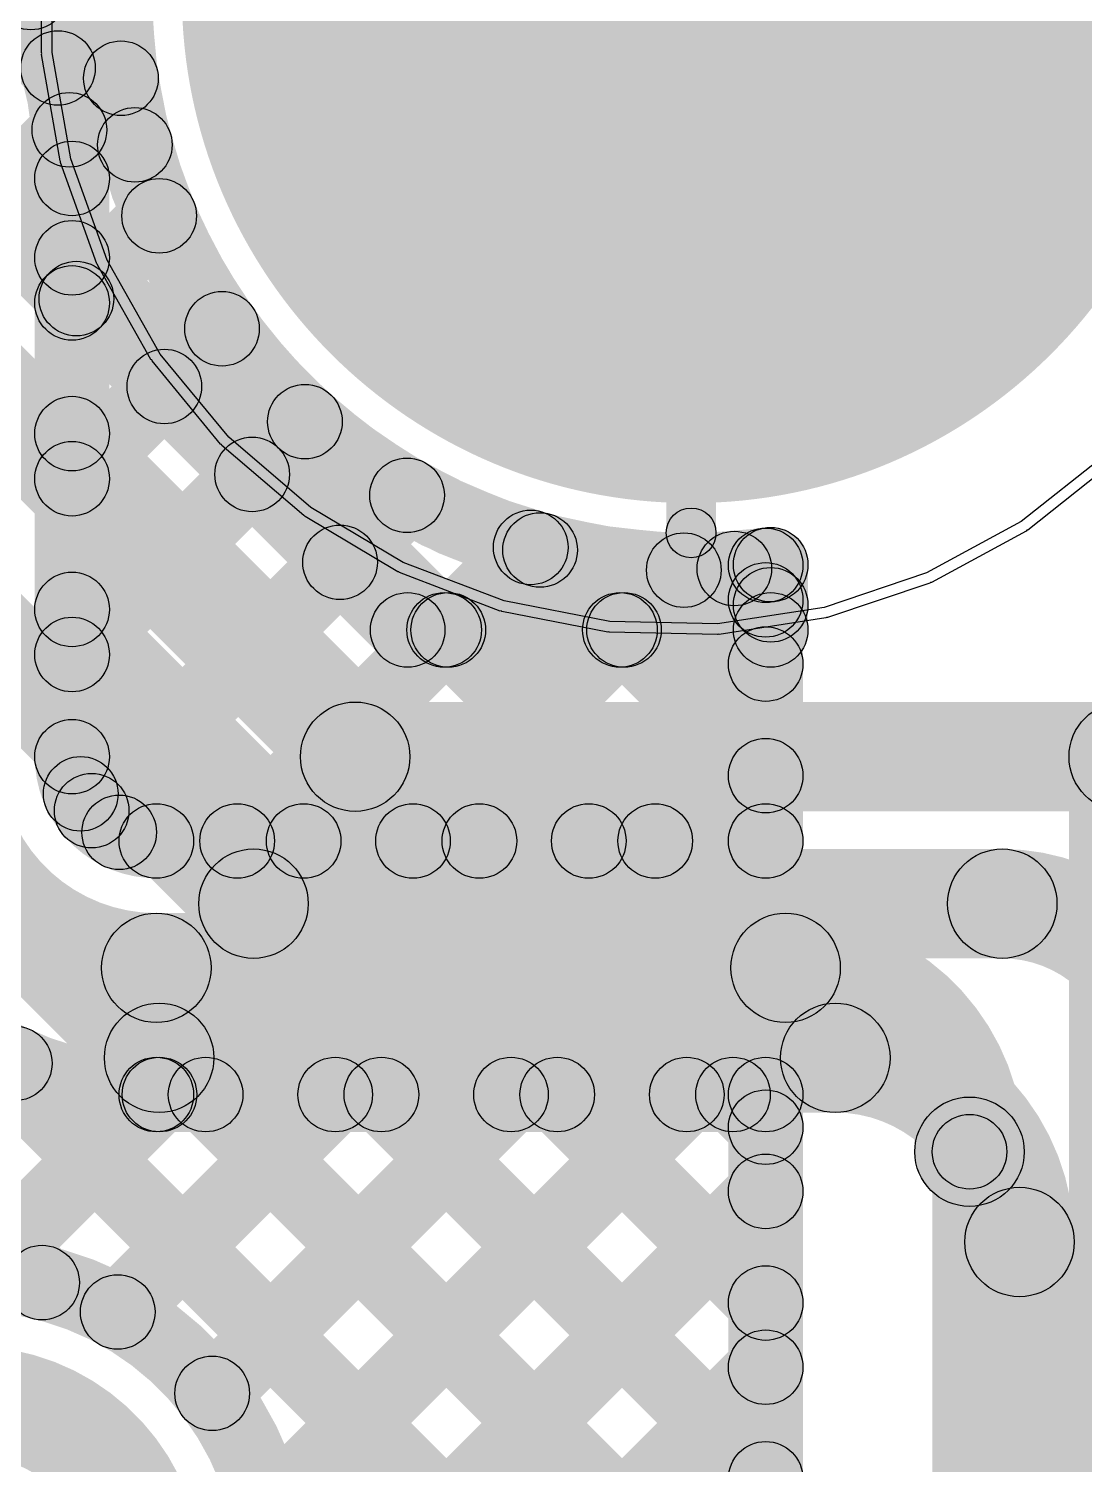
# Model space of a CAD drawing. Header units: millimetres. Extents: x 0 to 210, y 0 to 213.
# Drawn here: x 2.3888 to 2.6011, y 2.8863 to 3.175 of the extents above; entities that cross this region are included whole.
import ezdxf

# ---------------------------------------------------------------- set-up
doc = ezdxf.new("R2010")
doc.units = ezdxf.units.MM
doc.header["$MEASUREMENT"] = 0
for name, color, linetype in [('BottomLayer', 5, 'Continuous'), ('BottomSolder', 6, 'Continuous'), ('PadHoleLayer', 156, 'Continuous'), ('TopLayer', 1, 'Continuous'), ('TopSolder', 216, 'Continuous'), ('ViaHoleLayer', 16, 'Continuous')]:
    doc.layers.add(name, color=color, linetype=linetype)

msp = doc.modelspace()

# ---------------------------------------------------------------- hatches: boundary and pattern name
at = {"layer": 'BottomLayer'}
h = msp.add_hatch(color=5, dxfattribs=at)
edge = h.paths.add_edge_path()
edge.add_arc((2.522, 3.182), 0.09843, 0, 360)
for points in [[(2.32009, 3.1957), (2.33069, 3.2063), (2.47763, 3.05936), (2.46703, 3.04876)], [(2.35544, 3.1957), (2.36605, 3.2063), (2.41543, 3.15692), (2.40482, 3.14632)], [(2.36832, 3.15075), (2.35771, 3.16135), (2.40228, 3.20592), (2.41288, 3.19531)], [(2.527, 3.07358), (2.517, 3.07358), (2.517, 3.182), (2.527, 3.182)], [(2.34631, 3.16214), (2.35692, 3.17275), (2.4703, 3.05936), (2.4597, 3.04876)], [(2.38599, 3.13307), (2.37539, 3.14367), (2.40202, 3.17031), (2.41263, 3.1597)], [(2.32122, 3.14622), (2.33678, 3.16178), (2.46222, 3.03634), (2.44666, 3.02078)], [(2.40367, 3.11539), (2.39307, 3.126), (2.40972, 3.14265), (2.42032, 3.13204)], [(2.42135, 3.09771), (2.41074, 3.10832), (2.42236, 3.11993), (2.43296, 3.10933)], [(2.32122, 3.09622), (2.33678, 3.11178), (2.44178, 3.00678), (2.42622, 2.99122)], [(2.43903, 3.08003), (2.42842, 3.09064), (2.43903, 3.10125), (2.44963, 3.09064)], [(2.45671, 3.06236), (2.4461, 3.07296), (2.45957, 3.08643), (2.47017, 3.07583)], [(2.47846, 3.04876), (2.46786, 3.05936), (2.48445, 3.07595), (2.49505, 3.06535)], [(2.48632, 3.06482), (2.49692, 3.07543), (2.51299, 3.05936), (2.50238, 3.04876)], [(2.51382, 3.04876), (2.50321, 3.05936), (2.51523, 3.07139), (2.52584, 3.06078)], [(2.5254, 3.0611), (2.536, 3.07171), (2.5433, 3.0644), (2.5327, 3.0538)], [(2.5455, 3.05406), (2.5305, 3.05406), (2.5305, 3.06718), (2.5455, 3.06718)], [(2.32122, 3.04622), (2.33678, 3.06178), (2.42278, 2.97578), (2.40722, 2.96022)], [(2.465, 3.04656), (2.465, 3.06156), (2.538, 3.06156), (2.538, 3.04656)], [(2.45444, 3.01756), (2.45444, 3.03956), (2.609, 3.03956), (2.609, 3.01756)], [(2.434, 2.988), (2.434, 3.01), (2.58458, 3.01), (2.58458, 2.988)], [(2.415, 2.957), (2.415, 2.979), (2.551, 2.979), (2.551, 2.957)], [(2.57704, 2.93096), (2.59904, 2.93096), (2.59904, 0.304), (2.57704, 0.304)]]:
    msp.add_hatch(color=5, dxfattribs=at).paths.add_polyline_path(points)
h = msp.add_hatch(color=5, dxfattribs=at)
edge = h.paths.add_edge_path()
edge.add_arc((2.442, 3.18451), 0.01181, 0, 360)
h = msp.add_hatch(color=5, dxfattribs=at)
edge = h.paths.add_edge_path()
edge.add_arc((2.602, 3.17949), 0.01181, 0, 360)
h = msp.add_hatch(color=5, dxfattribs=at)
edge = h.paths.add_edge_path()
edge.add_arc((2.40733, 3.16501), 0.0075, 0, 360)
h = msp.add_hatch(color=5, dxfattribs=at)
edge = h.paths.add_edge_path()
edge.add_arc((2.41013, 3.15162), 0.0075, 0, 360)
h = msp.add_hatch(color=5, dxfattribs=at)
edge = h.paths.add_edge_path()
edge.add_arc((2.41502, 3.13734), 0.0075, 0, 360)
h = msp.add_hatch(color=5, dxfattribs=at)
edge = h.paths.add_edge_path()
edge.add_arc((2.46366, 3.1272), 0.01181, 0, 360)
h = msp.add_hatch(color=5, dxfattribs=at)
edge = h.paths.add_edge_path()
edge.add_arc((2.5768, 3.12366), 0.01181, 0, 360)
h = msp.add_hatch(color=5, dxfattribs=at)
edge = h.paths.add_edge_path()
edge.add_arc((2.39837, 3.12069), 0.0075, 0, 360)
h = msp.add_hatch(color=5, dxfattribs=at)
edge = h.paths.add_edge_path()
edge.add_arc((2.42766, 3.11463), 0.0075, 0, 360)
h = msp.add_hatch(color=5, dxfattribs=at)
edge = h.paths.add_edge_path()
edge.add_arc((2.51949, 3.102), 0.01181, 0, 360)
h = msp.add_hatch(color=5, dxfattribs=at)
edge = h.paths.add_edge_path()
edge.add_arc((2.41605, 3.10302), 0.0075, 0, 360)
h = msp.add_hatch(color=5, dxfattribs=at)
edge = h.paths.add_edge_path()
edge.add_arc((2.44433, 3.09594), 0.0075, 0, 360)
h = msp.add_hatch(color=5, dxfattribs=at)
edge = h.paths.add_edge_path()
edge.add_arc((2.43372, 3.08534), 0.0075, 0, 360)
h = msp.add_hatch(color=5, dxfattribs=at)
edge = h.paths.add_edge_path()
edge.add_arc((2.46487, 3.08113), 0.0075, 0, 360)
h = msp.add_hatch(color=5, dxfattribs=at)
edge = h.paths.add_edge_path()
edge.add_arc((2.48975, 3.07065), 0.0075, 0, 360)
h = msp.add_hatch(color=5, dxfattribs=at)
edge = h.paths.add_edge_path()
edge.add_arc((2.522, 3.07358), 0.005, 0, 360)
h = msp.add_hatch(color=5, dxfattribs=at)
edge = h.paths.add_edge_path()
edge.add_arc((2.4514, 3.06766), 0.0075, 0, 360)
h = msp.add_hatch(color=5, dxfattribs=at)
edge = h.paths.add_edge_path()
edge.add_arc((2.49162, 3.07013), 0.0075, 0, 360)
h = msp.add_hatch(color=5, dxfattribs=at)
edge = h.paths.add_edge_path()
edge.add_arc((2.52054, 3.06608), 0.0075, 0, 360)
h = msp.add_hatch(color=5, dxfattribs=at)
edge = h.paths.add_edge_path()
edge.add_arc((2.5307, 3.0664), 0.0075, 0, 360)
h = msp.add_hatch(color=5, dxfattribs=at)
edge = h.paths.add_edge_path()
edge.add_arc((2.538, 3.06718), 0.0075, 0, 360)
h = msp.add_hatch(color=5, dxfattribs=at)
edge = h.paths.add_edge_path()
edge.add_arc((2.538, 3.06718), 0.0075, 0, 360)
h = msp.add_hatch(color=5, dxfattribs=at)
edge = h.paths.add_edge_path()
edge.add_arc((2.538, 3.0591), 0.0075, 0, 360)
h = msp.add_hatch(color=5, dxfattribs=at)
edge = h.paths.add_edge_path()
edge.add_arc((2.465, 3.05406), 0.0075, 0, 360)
h = msp.add_hatch(color=5, dxfattribs=at)
edge = h.paths.add_edge_path()
edge.add_arc((2.465, 3.05406), 0.0075, 0, 360)
h = msp.add_hatch(color=5, dxfattribs=at)
edge = h.paths.add_edge_path()
edge.add_arc((2.47233, 3.05406), 0.0075, 0, 360)
h = msp.add_hatch(color=5, dxfattribs=at)
edge = h.paths.add_edge_path()
edge.add_arc((2.47316, 3.05406), 0.0075, 0, 360)
h = msp.add_hatch(color=5, dxfattribs=at)
edge = h.paths.add_edge_path()
edge.add_arc((2.50768, 3.05406), 0.0075, 0, 360)
h = msp.add_hatch(color=5, dxfattribs=at)
edge = h.paths.add_edge_path()
edge.add_arc((2.50851, 3.05406), 0.0075, 0, 360)
h = msp.add_hatch(color=5, dxfattribs=at)
edge = h.paths.add_edge_path()
edge.add_arc((2.538, 3.05406), 0.0075, 0, 360)
h = msp.add_hatch(color=5, dxfattribs=at)
edge = h.paths.add_edge_path()
edge.add_arc((2.538, 3.05406), 0.0075, 0, 360)
h = msp.add_hatch(color=5, dxfattribs=at)
edge = h.paths.add_edge_path()
edge.add_arc((2.60901, 3.02856), 0.01181, 0, 360)
h = msp.add_hatch(color=5, dxfattribs=at)
edge = h.paths.add_edge_path()
edge.add_arc((2.45444, 3.02856), 0.011, 0, 360)
h = msp.add_hatch(color=5, dxfattribs=at)
edge = h.paths.add_edge_path()
edge.add_arc((2.45444, 3.02856), 0.011, 0, 360)
h = msp.add_hatch(color=5, dxfattribs=at)
edge = h.paths.add_edge_path()
edge.add_arc((2.609, 3.02856), 0.011, 0, 360)
h = msp.add_hatch(color=5, dxfattribs=at)
edge = h.paths.add_edge_path()
edge.add_arc((2.434, 2.999), 0.011, 0, 360)
h = msp.add_hatch(color=5, dxfattribs=at)
edge = h.paths.add_edge_path()
edge.add_arc((2.434, 2.999), 0.011, 0, 360)
h = msp.add_hatch(color=5, dxfattribs=at)
edge = h.paths.add_edge_path()
edge.add_arc((2.58458, 2.999), 0.011, 0, 360)
h = msp.add_hatch(color=5, dxfattribs=at)
edge = h.paths.add_edge_path()
edge.add_arc((2.58458, 2.999), 0.011, 0, 360)
h = msp.add_hatch(color=5, dxfattribs=at)
edge = h.paths.add_edge_path()
edge.add_arc((2.415, 2.968), 0.011, 0, 360)
h = msp.add_hatch(color=5, dxfattribs=at)
edge = h.paths.add_edge_path()
edge.add_arc((2.415, 2.968), 0.011, 0, 360)
h = msp.add_hatch(color=5, dxfattribs=at)
edge = h.paths.add_edge_path()
edge.add_arc((2.551, 2.968), 0.011, 0, 360)
h = msp.add_hatch(color=5, dxfattribs=at)
edge = h.paths.add_edge_path()
edge.add_arc((2.551, 2.968), 0.011, 0, 360)
h = msp.add_hatch(color=5, dxfattribs=at)
edge = h.paths.add_edge_path()
edge.add_arc((2.58804, 2.93096), 0.011, 0, 360)
h = msp.add_hatch(color=5, dxfattribs=at)
edge = h.paths.add_edge_path()
edge.add_arc((2.58804, 2.93096), 0.011, 0, 360)
h = msp.add_hatch(color=5, dxfattribs=at)
edge = h.paths.add_edge_path()
edge.add_arc((2.58804, 2.93096), 0.011, 0, 360)
h = msp.add_hatch(color=5, dxfattribs=at)
edge = h.paths.add_edge_path()
edge.add_arc((2.58804, 2.93096), 0.011, 0, 360)
at = {"layer": 'BottomSolder'}
h = msp.add_hatch(color=6, dxfattribs=at)
edge = h.paths.add_edge_path()
edge.add_arc((2.522, 3.182), 0.10243, 0, 360)
at = {"layer": 'PadHoleLayer'}
h = msp.add_hatch(color=156, dxfattribs=at)
edge = h.paths.add_edge_path()
edge.add_arc((2.522, 3.182), 0.06102, 0, 360)
at = {"layer": 'TopLayer'}
h = msp.add_hatch(color=1, dxfattribs=at)
edge = h.paths.add_edge_path()
edge.add_arc((2.522, 3.182), 0.09843, 0, 360)
h = msp.add_hatch(color=1, dxfattribs=at)
edge = h.paths.add_edge_path()
edge.add_arc((2.442, 3.18451), 0.01181, 0, 360)
h = msp.add_hatch(color=1, dxfattribs=at)
edge = h.paths.add_edge_path()
edge.add_arc((2.602, 3.17949), 0.01181, 0, 360)
h = msp.add_hatch(color=1, dxfattribs=at)
edge = h.paths.add_edge_path()
edge.add_arc((2.38922, 3.18226), 0.0075, 0, 360)
for points in [[(2.527, 3.07358), (2.517, 3.07358), (2.517, 3.182), (2.527, 3.182)], [(2.38937, 3.16177), (2.39997, 3.17238), (2.41543, 3.15692), (2.40482, 3.14632)], [(2.40226, 3.14933), (2.39166, 3.15994), (2.40202, 3.17031), (2.41263, 3.1597)], [(2.405, 3.02856), (2.39, 3.02856), (2.39, 3.14486), (2.405, 3.14486)], [(2.4028, 3.11452), (2.3922, 3.12513), (2.40972, 3.14265), (2.42032, 3.13204)], [(2.3922, 3.12359), (2.4028, 3.13419), (2.52008, 3.01692), (2.50947, 3.00631)], [(2.4028, 3.07917), (2.3922, 3.08977), (2.42236, 3.11993), (2.43296, 3.10933)], [(2.4028, 3.04381), (2.3922, 3.05442), (2.43903, 3.10125), (2.44963, 3.09064)], [(2.3922, 3.08823), (2.4028, 3.09884), (2.48473, 3.01692), (2.47412, 3.00631)], [(2.40674, 3.01239), (2.39614, 3.023), (2.45957, 3.08643), (2.47017, 3.07583)], [(2.43601, 3.00631), (2.42541, 3.01692), (2.48445, 3.07595), (2.49505, 3.06535)], [(2.48632, 3.06482), (2.49692, 3.07543), (2.5423, 3.03005), (2.5317, 3.01944)], [(2.47137, 3.00631), (2.46076, 3.01692), (2.51523, 3.07139), (2.52584, 3.06078)], [(2.5254, 3.0611), (2.536, 3.07171), (2.5423, 3.0654), (2.5317, 3.0548)], [(2.5445, 3.01161), (2.5295, 3.01161), (2.5295, 3.06705), (2.5445, 3.06705)], [(2.3922, 3.05288), (2.4028, 3.06348), (2.44937, 3.01692), (2.43876, 3.00631)], [(2.50672, 3.00631), (2.49612, 3.01692), (2.5317, 3.0525), (2.5423, 3.04189)], [(2.39393, 3.01579), (2.40454, 3.02639), (2.41228, 3.01865), (2.40167, 3.00805)], [(2.62, 2.06508), (2.598, 2.06508), (2.598, 3.02856), (2.62, 3.02856)], [(2.41445, 3.00411), (2.41445, 3.01911), (2.537, 3.01911), (2.537, 3.00411)], [(2.41445, 2.97511), (2.41445, 2.99711), (2.541, 2.99711), (2.541, 2.97511)], [(2.3304, 2.97325), (2.34101, 2.98386), (2.39677, 2.92809), (2.38617, 2.91749)], [(2.37375, 2.96525), (2.38436, 2.97586), (2.5423, 2.81792), (2.5317, 2.80731)], [(2.3489, 2.9192), (2.33829, 2.9298), (2.38066, 2.97217), (2.39127, 2.96157)], [(2.41445, 2.95311), (2.41445, 2.96811), (2.537, 2.96811), (2.537, 2.95311)], [(2.38423, 2.91917), (2.37362, 2.92978), (2.40976, 2.96592), (2.42037, 2.95531)], [(2.41199, 2.91157), (2.40138, 2.92218), (2.44512, 2.96592), (2.45572, 2.95531)], [(2.41905, 2.95531), (2.42966, 2.96592), (2.5423, 2.85327), (2.5317, 2.84267)], [(2.43099, 2.89522), (2.42038, 2.90582), (2.48047, 2.96592), (2.49108, 2.95531)], [(2.4422, 2.87107), (2.43159, 2.88168), (2.51583, 2.96592), (2.52643, 2.95531)], [(2.45441, 2.95531), (2.46502, 2.96592), (2.5423, 2.88863), (2.5317, 2.87802)], [(2.48976, 2.95531), (2.50037, 2.96592), (2.5423, 2.92398), (2.5317, 2.91338)], [(2.52512, 2.95531), (2.53573, 2.96592), (2.5423, 2.95934), (2.5317, 2.94873)], [(2.5445, 2.77202), (2.5295, 2.77202), (2.5295, 2.96061), (2.5445, 2.96061)], [(2.5855, 2.38038), (2.5705, 2.38038), (2.5705, 2.94911), (2.5855, 2.94911)], [(2.44361, 2.83713), (2.43301, 2.84774), (2.5317, 2.94643), (2.5423, 2.93582)], [(2.44361, 2.80178), (2.43301, 2.81239), (2.5317, 2.91107), (2.5423, 2.90047)]]:
    msp.add_hatch(color=1, dxfattribs=at).paths.add_polyline_path(points)
h = msp.add_hatch(color=1, dxfattribs=at)
edge = h.paths.add_edge_path()
edge.add_arc((2.39467, 3.16708), 0.0075, 0, 360)
h = msp.add_hatch(color=1, dxfattribs=at)
edge = h.paths.add_edge_path()
edge.add_arc((2.40733, 3.16501), 0.0075, 0, 360)
h = msp.add_hatch(color=1, dxfattribs=at)
edge = h.paths.add_edge_path()
edge.add_arc((2.39696, 3.15464), 0.0075, 0, 360)
h = msp.add_hatch(color=1, dxfattribs=at)
edge = h.paths.add_edge_path()
edge.add_arc((2.41013, 3.15162), 0.0075, 0, 360)
h = msp.add_hatch(color=1, dxfattribs=at)
edge = h.paths.add_edge_path()
edge.add_arc((2.3975, 3.14486), 0.0075, 0, 360)
h = msp.add_hatch(color=1, dxfattribs=at)
edge = h.paths.add_edge_path()
edge.add_arc((2.3975, 3.14486), 0.0075, 0, 360)
h = msp.add_hatch(color=1, dxfattribs=at)
edge = h.paths.add_edge_path()
edge.add_arc((2.41502, 3.13734), 0.0075, 0, 360)
h = msp.add_hatch(color=1, dxfattribs=at)
edge = h.paths.add_edge_path()
edge.add_arc((2.46366, 3.1272), 0.01181, 0, 360)
h = msp.add_hatch(color=1, dxfattribs=at)
edge = h.paths.add_edge_path()
edge.add_arc((2.3975, 3.12889), 0.0075, 0, 360)
h = msp.add_hatch(color=1, dxfattribs=at)
edge = h.paths.add_edge_path()
edge.add_arc((2.5768, 3.12366), 0.01181, 0, 360)
h = msp.add_hatch(color=1, dxfattribs=at)
edge = h.paths.add_edge_path()
edge.add_arc((2.3975, 3.11982), 0.0075, 0, 360)
h = msp.add_hatch(color=1, dxfattribs=at)
edge = h.paths.add_edge_path()
edge.add_arc((2.42766, 3.11463), 0.0075, 0, 360)
h = msp.add_hatch(color=1, dxfattribs=at)
edge = h.paths.add_edge_path()
edge.add_arc((2.51949, 3.102), 0.01181, 0, 360)
h = msp.add_hatch(color=1, dxfattribs=at)
edge = h.paths.add_edge_path()
edge.add_arc((2.3975, 3.09354), 0.0075, 0, 360)
h = msp.add_hatch(color=1, dxfattribs=at)
edge = h.paths.add_edge_path()
edge.add_arc((2.44433, 3.09594), 0.0075, 0, 360)
h = msp.add_hatch(color=1, dxfattribs=at)
edge = h.paths.add_edge_path()
edge.add_arc((2.3975, 3.08447), 0.0075, 0, 360)
h = msp.add_hatch(color=1, dxfattribs=at)
edge = h.paths.add_edge_path()
edge.add_arc((2.46487, 3.08113), 0.0075, 0, 360)
h = msp.add_hatch(color=1, dxfattribs=at)
edge = h.paths.add_edge_path()
edge.add_arc((2.48975, 3.07065), 0.0075, 0, 360)
h = msp.add_hatch(color=1, dxfattribs=at)
edge = h.paths.add_edge_path()
edge.add_arc((2.522, 3.07358), 0.005, 0, 360)
h = msp.add_hatch(color=1, dxfattribs=at)
edge = h.paths.add_edge_path()
edge.add_arc((2.49162, 3.07013), 0.0075, 0, 360)
h = msp.add_hatch(color=1, dxfattribs=at)
edge = h.paths.add_edge_path()
edge.add_arc((2.52054, 3.06608), 0.0075, 0, 360)
h = msp.add_hatch(color=1, dxfattribs=at)
edge = h.paths.add_edge_path()
edge.add_arc((2.5307, 3.0664), 0.0075, 0, 360)
h = msp.add_hatch(color=1, dxfattribs=at)
edge = h.paths.add_edge_path()
edge.add_arc((2.537, 3.06705), 0.0075, 0, 360)
h = msp.add_hatch(color=1, dxfattribs=at)
edge = h.paths.add_edge_path()
edge.add_arc((2.537, 3.06705), 0.0075, 0, 360)
h = msp.add_hatch(color=1, dxfattribs=at)
edge = h.paths.add_edge_path()
edge.add_arc((2.537, 3.0601), 0.0075, 0, 360)
h = msp.add_hatch(color=1, dxfattribs=at)
edge = h.paths.add_edge_path()
edge.add_arc((2.3975, 3.05818), 0.0075, 0, 360)
h = msp.add_hatch(color=1, dxfattribs=at)
edge = h.paths.add_edge_path()
edge.add_arc((2.3975, 3.04911), 0.0075, 0, 360)
h = msp.add_hatch(color=1, dxfattribs=at)
edge = h.paths.add_edge_path()
edge.add_arc((2.537, 3.04719), 0.0075, 0, 360)
h = msp.add_hatch(color=1, dxfattribs=at)
edge = h.paths.add_edge_path()
edge.add_arc((2.60901, 3.02856), 0.01181, 0, 360)
h = msp.add_hatch(color=1, dxfattribs=at)
edge = h.paths.add_edge_path()
edge.add_arc((2.609, 3.02856), 0.011, 0, 360)
h = msp.add_hatch(color=1, dxfattribs=at)
edge = h.paths.add_edge_path()
edge.add_arc((2.3975, 3.02856), 0.0075, 0, 360)
h = msp.add_hatch(color=1, dxfattribs=at)
edge = h.paths.add_edge_path()
edge.add_arc((2.3975, 3.02856), 0.0075, 0, 360)
h = msp.add_hatch(color=1, dxfattribs=at)
edge = h.paths.add_edge_path()
edge.add_arc((2.537, 3.02475), 0.0075, 0, 360)
h = msp.add_hatch(color=1, dxfattribs=at)
edge = h.paths.add_edge_path()
edge.add_arc((2.39924, 3.02109), 0.0075, 0, 360)
h = msp.add_hatch(color=1, dxfattribs=at)
edge = h.paths.add_edge_path()
edge.add_arc((2.40144, 3.0177), 0.0075, 0, 360)
h = msp.add_hatch(color=1, dxfattribs=at)
edge = h.paths.add_edge_path()
edge.add_arc((2.40698, 3.01335), 0.0075, 0, 360)
h = msp.add_hatch(color=1, dxfattribs=at)
edge = h.paths.add_edge_path()
edge.add_arc((2.41445, 3.01161), 0.0075, 0, 360)
h = msp.add_hatch(color=1, dxfattribs=at)
edge = h.paths.add_edge_path()
edge.add_arc((2.41445, 3.01161), 0.0075, 0, 360)
h = msp.add_hatch(color=1, dxfattribs=at)
edge = h.paths.add_edge_path()
edge.add_arc((2.43071, 3.01161), 0.0075, 0, 360)
h = msp.add_hatch(color=1, dxfattribs=at)
edge = h.paths.add_edge_path()
edge.add_arc((2.44407, 3.01161), 0.0075, 0, 360)
h = msp.add_hatch(color=1, dxfattribs=at)
edge = h.paths.add_edge_path()
edge.add_arc((2.46607, 3.01161), 0.0075, 0, 360)
h = msp.add_hatch(color=1, dxfattribs=at)
edge = h.paths.add_edge_path()
edge.add_arc((2.47942, 3.01161), 0.0075, 0, 360)
h = msp.add_hatch(color=1, dxfattribs=at)
edge = h.paths.add_edge_path()
edge.add_arc((2.50142, 3.01161), 0.0075, 0, 360)
h = msp.add_hatch(color=1, dxfattribs=at)
edge = h.paths.add_edge_path()
edge.add_arc((2.51478, 3.01161), 0.0075, 0, 360)
h = msp.add_hatch(color=1, dxfattribs=at)
edge = h.paths.add_edge_path()
edge.add_arc((2.537, 3.01161), 0.0075, 0, 360)
h = msp.add_hatch(color=1, dxfattribs=at)
edge = h.paths.add_edge_path()
edge.add_arc((2.537, 3.01161), 0.0075, 0, 360)
h = msp.add_hatch(color=1, dxfattribs=at)
edge = h.paths.add_edge_path()
edge.add_arc((2.41445, 2.98611), 0.011, 0, 360)
h = msp.add_hatch(color=1, dxfattribs=at)
edge = h.paths.add_edge_path()
edge.add_arc((2.41445, 2.98611), 0.011, 0, 360)
h = msp.add_hatch(color=1, dxfattribs=at)
edge = h.paths.add_edge_path()
edge.add_arc((2.541, 2.98611), 0.011, 0, 360)
h = msp.add_hatch(color=1, dxfattribs=at)
edge = h.paths.add_edge_path()
edge.add_arc((2.541, 2.98611), 0.011, 0, 360)
h = msp.add_hatch(color=1, dxfattribs=at)
edge = h.paths.add_edge_path()
edge.add_arc((2.38597, 2.96687), 0.0075, 0, 360)
h = msp.add_hatch(color=1, dxfattribs=at)
edge = h.paths.add_edge_path()
edge.add_arc((2.41445, 2.96061), 0.0075, 0, 360)
h = msp.add_hatch(color=1, dxfattribs=at)
edge = h.paths.add_edge_path()
edge.add_arc((2.41445, 2.96061), 0.0075, 0, 360)
h = msp.add_hatch(color=1, dxfattribs=at)
edge = h.paths.add_edge_path()
edge.add_arc((2.41507, 2.96061), 0.0075, 0, 360)
h = msp.add_hatch(color=1, dxfattribs=at)
edge = h.paths.add_edge_path()
edge.add_arc((2.42436, 2.96061), 0.0075, 0, 360)
h = msp.add_hatch(color=1, dxfattribs=at)
edge = h.paths.add_edge_path()
edge.add_arc((2.45042, 2.96061), 0.0075, 0, 360)
h = msp.add_hatch(color=1, dxfattribs=at)
edge = h.paths.add_edge_path()
edge.add_arc((2.45971, 2.96061), 0.0075, 0, 360)
h = msp.add_hatch(color=1, dxfattribs=at)
edge = h.paths.add_edge_path()
edge.add_arc((2.48578, 2.96061), 0.0075, 0, 360)
h = msp.add_hatch(color=1, dxfattribs=at)
edge = h.paths.add_edge_path()
edge.add_arc((2.49507, 2.96061), 0.0075, 0, 360)
h = msp.add_hatch(color=1, dxfattribs=at)
edge = h.paths.add_edge_path()
edge.add_arc((2.52113, 2.96061), 0.0075, 0, 360)
h = msp.add_hatch(color=1, dxfattribs=at)
edge = h.paths.add_edge_path()
edge.add_arc((2.53042, 2.96061), 0.0075, 0, 360)
h = msp.add_hatch(color=1, dxfattribs=at)
edge = h.paths.add_edge_path()
edge.add_arc((2.537, 2.96061), 0.0075, 0, 360)
h = msp.add_hatch(color=1, dxfattribs=at)
edge = h.paths.add_edge_path()
edge.add_arc((2.537, 2.96061), 0.0075, 0, 360)
h = msp.add_hatch(color=1, dxfattribs=at)
edge = h.paths.add_edge_path()
edge.add_arc((2.537, 2.95404), 0.0075, 0, 360)
h = msp.add_hatch(color=1, dxfattribs=at)
edge = h.paths.add_edge_path()
edge.add_arc((2.578, 2.94911), 0.011, 0, 360)
h = msp.add_hatch(color=1, dxfattribs=at)
edge = h.paths.add_edge_path()
edge.add_arc((2.578, 2.94911), 0.0075, 0, 360)
h = msp.add_hatch(color=1, dxfattribs=at)
edge = h.paths.add_edge_path()
edge.add_arc((2.537, 2.94113), 0.0075, 0, 360)
h = msp.add_hatch(color=1, dxfattribs=at)
edge = h.paths.add_edge_path()
edge.add_arc((2.39147, 2.92279), 0.0075, 0, 360)
h = msp.add_hatch(color=1, dxfattribs=at)
edge = h.paths.add_edge_path()
edge.add_arc((2.537, 2.91868), 0.0075, 0, 360)
h = msp.add_hatch(color=1, dxfattribs=at)
edge = h.paths.add_edge_path()
edge.add_arc((2.40668, 2.91688), 0.0075, 0, 360)
h = msp.add_hatch(color=1, dxfattribs=at)
edge = h.paths.add_edge_path()
edge.add_arc((2.537, 2.90577), 0.0075, 0, 360)
h = msp.add_hatch(color=1, dxfattribs=at)
edge = h.paths.add_edge_path()
edge.add_arc((2.42568, 2.90052), 0.0075, 0, 360)
h = msp.add_hatch(color=1, dxfattribs=at)
edge = h.paths.add_edge_path()
edge.add_arc((2.537, 2.88333), 0.0075, 0, 360)
at = {"layer": 'TopSolder'}
h = msp.add_hatch(color=216, dxfattribs=at)
edge = h.paths.add_edge_path()
edge.add_arc((2.522, 3.182), 0.10243, 0, 360)
at = {"layer": 'ViaHoleLayer'}
h = msp.add_hatch(color=16, dxfattribs=at)
edge = h.paths.add_edge_path()
edge.add_arc((2.602, 3.17949), 0.00591, 0, 360)
h = msp.add_hatch(color=16, dxfattribs=at)
edge = h.paths.add_edge_path()
edge.add_arc((2.46366, 3.1272), 0.00591, 0, 360)
h = msp.add_hatch(color=16, dxfattribs=at)
edge = h.paths.add_edge_path()
edge.add_arc((2.5768, 3.12366), 0.00591, 0, 360)
h = msp.add_hatch(color=16, dxfattribs=at)
edge = h.paths.add_edge_path()
edge.add_arc((2.51949, 3.102), 0.00591, 0, 360)

# ---------------------------------------------------------------- linework, layer by layer
at = {"layer": 'BottomLayer'}
for points, const_width in [([(2.538, 3.06718, -0.506049), (2.40764, 3.201)], 0.015), ([(2.58458, 2.999, -0.414214), (2.618, 2.96558)], 0.022), ([(2.551, 2.968, -0.414214), (2.58804, 2.93096)], 0.022)]:
    msp.add_lwpolyline(points, format="xyb", dxfattribs=dict(at, const_width=const_width))
for centre, radius in [((2.40733, 3.16501), 0.0075), ((2.41013, 3.15162), 0.0075), ((2.41502, 3.13734), 0.0075), ((2.39837, 3.12069), 0.0075), ((2.42766, 3.11463), 0.0075), ((2.41605, 3.10302), 0.0075), ((2.44433, 3.09594), 0.0075), ((2.43372, 3.08534), 0.0075), ((2.46487, 3.08113), 0.0075), ((2.48975, 3.07065), 0.0075), ((2.522, 3.07358), 0.005), ((2.4514, 3.06766), 0.0075), ((2.49162, 3.07013), 0.0075), ((2.52054, 3.06608), 0.0075), ((2.5307, 3.0664), 0.0075), ((2.538, 3.06718), 0.0075), ((2.538, 3.06718), 0.0075), ((2.538, 3.0591), 0.0075), ((2.465, 3.05406), 0.0075), ((2.465, 3.05406), 0.0075), ((2.47233, 3.05406), 0.0075), ((2.47316, 3.05406), 0.0075), ((2.50768, 3.05406), 0.0075), ((2.50851, 3.05406), 0.0075), ((2.538, 3.05406), 0.0075), ((2.538, 3.05406), 0.0075), ((2.45444, 3.02856), 0.011), ((2.45444, 3.02856), 0.011), ((2.609, 3.02856), 0.011), ((2.434, 2.999), 0.011), ((2.434, 2.999), 0.011), ((2.58458, 2.999), 0.011), ((2.58458, 2.999), 0.011), ((2.415, 2.968), 0.011), ((2.415, 2.968), 0.011), ((2.551, 2.968), 0.011), ((2.551, 2.968), 0.011), ((2.58804, 2.93096), 0.011), ((2.58804, 2.93096), 0.011), ((2.58804, 2.93096), 0.011), ((2.58804, 2.93096), 0.011)]:
    msp.add_circle(centre, radius, dxfattribs=at)
at = {"layer": 'TopLayer'}
for p, q in [((2.3935, 3.17016), (2.3935, 3.181)), ((2.39722, 3.1488), (2.3935, 3.17016)), ((2.40454, 3.1284), (2.39722, 3.1488)), ((2.41525, 3.10955), (2.40454, 3.1284)), ((2.42904, 3.09282), (2.41525, 3.10955)), ((2.44549, 3.0787), (2.42904, 3.09282)), ((2.60537, 3.0893), (2.58836, 3.07585)), ((2.46412, 3.06761), (2.44549, 3.0787)), ((2.58836, 3.07585), (2.56931, 3.06551)), ((2.48438, 3.05988), (2.46412, 3.06761)), ((2.56931, 3.06551), (2.54876, 3.0586)), ((2.50566, 3.05574), (2.48438, 3.05988)), ((2.54876, 3.0586), (2.52733, 3.05531)), ((2.52733, 3.05531), (2.50566, 3.05574))]:
    msp.add_line(p, q, dxfattribs=at)
for points, const_width in [([(2.37904, 3.199, -0.165829), (2.3975, 3.14486)], 0.015), ([(2.537, 3.06705, -0.497858), (2.40733, 3.199)], 0.015), ([(2.41445, 2.98611, -0.414214), (2.372, 3.02856)], 0.022), ([(2.41445, 3.01161, -0.414214), (2.3975, 3.02856)], 0.015), ([(2.41445, 2.96061, -0.278352), (2.35433, 2.99689)], 0.015), ([(2.541, 2.98611, -0.414214), (2.578, 2.94911)], 0.022), ([(2.3771, 2.9245, -0.414214), (2.43831, 2.86329)], 0.015), ([(2.3771, 2.899, -0.414214), (2.41281, 2.86329)], 0.022)]:
    msp.add_lwpolyline(points, format="xyb", dxfattribs=dict(at, const_width=const_width))
for centre, radius in [((2.38922, 3.18226), 0.0075), ((2.39467, 3.16708), 0.0075), ((2.40733, 3.16501), 0.0075), ((2.39696, 3.15464), 0.0075), ((2.41013, 3.15162), 0.0075), ((2.3975, 3.14486), 0.0075), ((2.3975, 3.14486), 0.0075), ((2.41502, 3.13734), 0.0075), ((2.3975, 3.12889), 0.0075), ((2.3975, 3.11982), 0.0075), ((2.42766, 3.11463), 0.0075), ((2.3975, 3.09354), 0.0075), ((2.44433, 3.09594), 0.0075), ((2.3975, 3.08447), 0.0075), ((2.46487, 3.08113), 0.0075), ((2.48975, 3.07065), 0.0075), ((2.522, 3.07358), 0.005), ((2.49162, 3.07013), 0.0075), ((2.52054, 3.06608), 0.0075), ((2.5307, 3.0664), 0.0075), ((2.537, 3.06705), 0.0075), ((2.537, 3.06705), 0.0075), ((2.537, 3.0601), 0.0075), ((2.3975, 3.05818), 0.0075), ((2.3975, 3.04911), 0.0075), ((2.537, 3.04719), 0.0075), ((2.609, 3.02856), 0.011), ((2.3975, 3.02856), 0.0075), ((2.3975, 3.02856), 0.0075), ((2.537, 3.02475), 0.0075), ((2.39924, 3.02109), 0.0075), ((2.40144, 3.0177), 0.0075), ((2.40698, 3.01335), 0.0075), ((2.41445, 3.01161), 0.0075), ((2.41445, 3.01161), 0.0075), ((2.43071, 3.01161), 0.0075), ((2.44407, 3.01161), 0.0075), ((2.46607, 3.01161), 0.0075), ((2.47942, 3.01161), 0.0075), ((2.50142, 3.01161), 0.0075), ((2.51478, 3.01161), 0.0075), ((2.537, 3.01161), 0.0075), ((2.537, 3.01161), 0.0075), ((2.41445, 2.98611), 0.011), ((2.41445, 2.98611), 0.011), ((2.541, 2.98611), 0.011), ((2.541, 2.98611), 0.011), ((2.38597, 2.96687), 0.0075), ((2.41445, 2.96061), 0.0075), ((2.41445, 2.96061), 0.0075), ((2.41507, 2.96061), 0.0075), ((2.42436, 2.96061), 0.0075), ((2.45042, 2.96061), 0.0075), ((2.45971, 2.96061), 0.0075), ((2.48578, 2.96061), 0.0075), ((2.49507, 2.96061), 0.0075), ((2.52113, 2.96061), 0.0075), ((2.53042, 2.96061), 0.0075), ((2.537, 2.96061), 0.0075), ((2.537, 2.96061), 0.0075), ((2.537, 2.95404), 0.0075), ((2.578, 2.94911), 0.011), ((2.578, 2.94911), 0.0075), ((2.537, 2.94113), 0.0075), ((2.39147, 2.92279), 0.0075), ((2.537, 2.91868), 0.0075), ((2.40668, 2.91688), 0.0075), ((2.537, 2.90577), 0.0075), ((2.42568, 2.90052), 0.0075), ((2.537, 2.88333), 0.0075)]:
    msp.add_circle(centre, radius, dxfattribs=at)
at = {"layer": 'TopSolder'}
for p, q in [((2.39133, 3.17016), (2.39133, 3.181)), ((2.39141, 3.16998), (2.39133, 3.17016)), ((2.39137, 3.16979), (2.39141, 3.16998)), ((2.39508, 3.14843), (2.39137, 3.16979)), ((2.39519, 3.14827), (2.39508, 3.14843)), ((2.39518, 3.14807), (2.39519, 3.14827)), ((2.4025, 3.12767), (2.39518, 3.14807)), ((2.40263, 3.12752), (2.4025, 3.12767)), ((2.40266, 3.12733), (2.40263, 3.12752)), ((2.41337, 3.10848), (2.40266, 3.12733)), ((2.41353, 3.10836), (2.41337, 3.10848)), ((2.41358, 3.10817), (2.41353, 3.10836)), ((2.42737, 3.09144), (2.41358, 3.10817)), ((2.42754, 3.09135), (2.42737, 3.09144)), ((2.42763, 3.09118), (2.42754, 3.09135)), ((2.44408, 3.07706), (2.42763, 3.09118)), ((2.60671, 3.0876), (2.58971, 3.07415)), ((2.44427, 3.077), (2.44408, 3.07706)), ((2.44439, 3.07684), (2.44427, 3.077)), ((2.46301, 3.06575), (2.44439, 3.07684)), ((2.5894, 3.07395), (2.57034, 3.06361)), ((2.58952, 3.0741), (2.5894, 3.07395)), ((2.58971, 3.07415), (2.58952, 3.0741)), ((2.46321, 3.06573), (2.46301, 3.06575)), ((2.46335, 3.06559), (2.46321, 3.06573)), ((2.4836, 3.05786), (2.46335, 3.06559)), ((2.57, 3.06346), (2.54945, 3.05655)), ((2.57014, 3.06359), (2.57, 3.06346)), ((2.57034, 3.06361), (2.57014, 3.06359)), ((2.4838, 3.05787), (2.4836, 3.05786)), ((2.48396, 3.05776), (2.4838, 3.05787)), ((2.50524, 3.05362), (2.48396, 3.05776)), ((2.54909, 3.05646), (2.52766, 3.05317)), ((2.54926, 3.05656), (2.54909, 3.05646)), ((2.54945, 3.05655), (2.54926, 3.05656)), ((2.50543, 3.05365), (2.50524, 3.05362)), ((2.50561, 3.05358), (2.50543, 3.05365)), ((2.52729, 3.05314), (2.50561, 3.05358)), ((2.52747, 3.05321), (2.52729, 3.05314)), ((2.52766, 3.05317), (2.52747, 3.05321))]:
    msp.add_line(p, q, dxfattribs=at)

doc.saveas('drawing.dxf')
